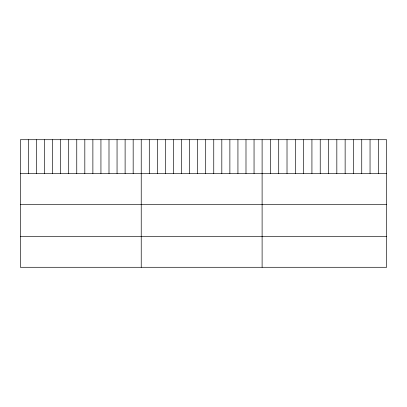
<?xml version="1.0" encoding="UTF-8"?>
<svg xmlns="http://www.w3.org/2000/svg" width="407" height="407" viewBox="0 0 407 407"><rect width="100%" height="100%" fill="white"/><g stroke="black" fill="none" stroke-linecap="round" stroke-linejoin="round"><path stroke-width="0.61" d="M386.65 173.509L386.65 267.287L20.35 267.287L20.35 139.713L386.65 139.713L386.65 173.509L20.35 173.509M20.35 204.456L386.65 204.456M20.35 236.34L386.65 236.34M378.347 139.713L378.347 173.509M370.044 139.713L370.044 173.509M361.742 139.713L361.742 173.509M353.439 139.713L353.439 173.509M345.136 139.713L345.136 173.509M336.833 139.713L336.833 173.509M328.53 139.713L328.53 173.509M320.228 139.713L320.228 173.509M311.925 139.713L311.925 173.509M303.622 139.713L303.622 173.509M295.319 139.713L295.319 173.509M287.016 139.713L287.016 173.509M278.714 139.713L278.714 173.509M270.411 139.713L270.411 173.509M262.108 139.713L262.108 267.287M254.049 139.713L254.049 173.509M245.991 139.713L245.991 173.509M237.932 139.713L237.932 173.509M229.874 139.713L229.874 173.509M221.815 139.713L221.815 173.509M213.756 139.713L213.756 173.509M205.698 139.713L205.698 173.509M197.639 139.713L197.639 173.509M189.581 139.713L189.581 173.509M181.522 139.713L181.522 173.509M173.463 139.713L173.463 173.509M165.405 139.713L165.405 173.509M157.346 139.713L157.346 173.509M149.288 139.713L149.288 173.509M141.229 139.713L141.229 267.287M133.17 139.713L133.17 173.509M125.112 139.713L125.112 173.509M117.053 139.713L117.053 173.509M108.995 139.713L108.995 173.509M100.936 139.713L100.936 173.509M92.877 139.713L92.877 173.509M84.819 139.713L84.819 173.509M76.76 139.713L76.76 173.509M68.702 139.713L68.702 173.509M60.643 139.713L60.643 173.509M52.584 139.713L52.584 173.509M44.526 139.713L44.526 173.509M36.467 139.713L36.467 173.509M28.409 139.713L28.409 173.509"/></g></svg>
